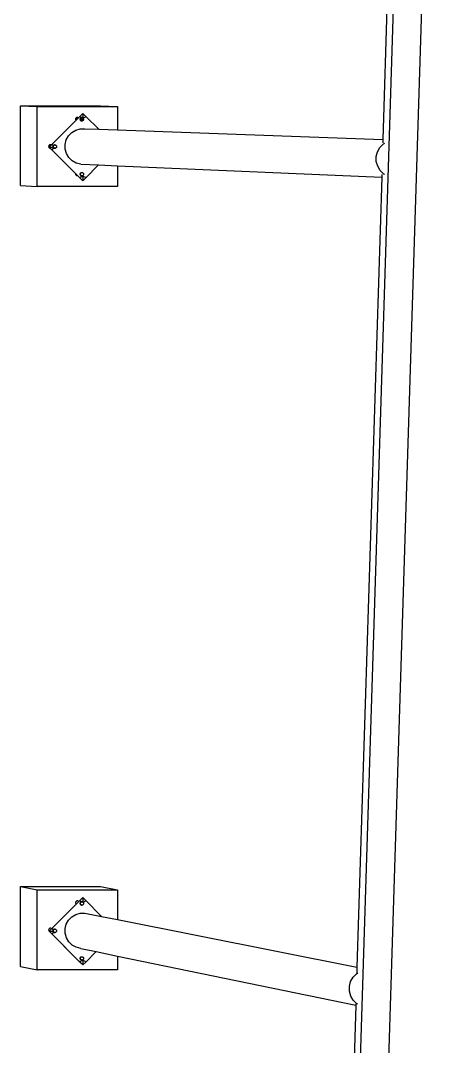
# Model space of a CAD drawing. Extents: x -1616 to 1629, y -1713 to 1708.
# Drawn here: x 1181.5 to 1287.1, y -271.9 to -15.7 of the extents above; entities that cross this region are included whole.
import ezdxf

# ---------------------------------------------------------------- set-up
doc = ezdxf.new("R2010")
doc.units = 0
doc.header["$MEASUREMENT"] = 0
doc.layers.get('0').update_dxf_attribs({"linetype": 'CONTINUOUS'})

msp = doc.modelspace()

# ---------------------------------------------------------------- linework, layer by layer
for p, q in [((1228.52, -1485.48), (1282.5, 240.58)), ((1247.49, -1100.59), (1287.07, 158.03)), ((1278.17, 154.02), (1271.94, -45.37)), ((1181.52, -36.97), (1201.46, -36.97)), ((1181.52, -56.91), (1181.52, -36.97)), ((1181.52, -36.97), (1185.66, -37.1)), ((1185.66, -37.1), (1205.68, -37.1)), ((1185.66, -57.11), (1185.66, -37.1)), ((1201.46, -36.97), (1205.68, -37.1)), ((1205.68, -37.1), (1205.68, -43)), ((1189.37, -46.53), (1195.36, -40.54)), ((1189.4, -46.53), (1195.37, -40.56)), ((1195.27, -40.16), (1195.25, -40.27)), ((1195.25, -40.27), (1195.27, -40.38)), ((1195.31, -40.06), (1195.27, -40.16)), ((1195.27, -40.38), (1195.31, -40.48)), ((1195.38, -39.98), (1195.31, -40.06)), ((1195.31, -40.48), (1195.36, -40.54)), ((1195.36, -40.54), (1195.94, -39.96)), ((1195.36, -40.54), (1195.37, -40.56)), ((1195.37, -40.56), (1195.96, -39.97)), ((1195.46, -39.91), (1195.38, -39.98)), ((1195.56, -39.87), (1195.46, -39.91)), ((1195.67, -39.85), (1195.56, -39.87)), ((1195.78, -39.87), (1195.67, -39.85)), ((1195.67, -39.85), (1196.03, -39.87)), ((1195.8, -39.88), (1195.78, -39.87)), ((1195.94, -39.96), (1195.9, -39.92)), ((1195.94, -39.96), (1196.03, -39.87)), ((1195.96, -39.97), (1195.94, -39.96)), ((1195.96, -39.97), (1196.06, -39.87)), ((1196.03, -39.87), (1196.3, -39.6)), ((1196.03, -39.87), (1196.06, -39.87)), ((1196.06, -39.87), (1196.32, -39.61)), ((1196.3, -39.6), (1197.04, -38.86)), ((1196.3, -39.6), (1196.32, -39.61)), ((1196.3, -39.6), (1196.33, -39.6)), ((1196.32, -39.61), (1196.33, -39.6)), ((1196.33, -39.6), (1197.06, -38.87)), ((1196.33, -39.6), (1196.55, -39.77)), ((1196.4, -40.2), (1196.38, -40.31)), ((1196.38, -40.31), (1196.4, -40.42)), ((1196.41, -40.21), (1196.39, -40.32)), ((1196.39, -40.32), (1196.41, -40.43)), ((1196.44, -40.1), (1196.4, -40.2)), ((1196.4, -40.42), (1196.44, -40.52)), ((1196.45, -40.11), (1196.41, -40.21)), ((1196.41, -40.32), (1196.42, -40.21)), ((1196.42, -40.42), (1196.41, -40.32)), ((1196.41, -40.43), (1196.45, -40.53)), ((1196.42, -40.21), (1196.46, -40.12)), ((1196.46, -40.52), (1196.42, -40.42)), ((1196.51, -40.01), (1196.44, -40.1)), ((1196.44, -40.52), (1196.51, -40.6)), ((1196.52, -40.02), (1196.45, -40.11)), ((1196.45, -40.53), (1196.51, -40.6)), ((1196.46, -40.12), (1196.53, -40.03)), ((1196.52, -40.59), (1196.46, -40.52)), ((1196.47, -40.32), (1196.48, -40.22)), ((1196.48, -40.42), (1196.47, -40.32)), ((1196.48, -40.22), (1196.52, -40.12)), ((1196.52, -40.52), (1196.48, -40.42)), ((1196.59, -39.95), (1196.51, -40.01)), ((1196.52, -40.59), (1196.51, -40.6)), ((1196.51, -40.6), (1196.51, -40.61)), ((1196.51, -40.61), (1196.52, -40.61)), ((1196.52, -40.12), (1196.56, -40.07)), ((1196.55, -40.56), (1196.52, -40.52)), ((1196.52, -40.59), (1196.55, -40.56)), ((1196.53, -40.6), (1196.52, -40.59)), ((1196.52, -40.61), (1196.6, -40.68)), ((1196.53, -40.03), (1196.61, -39.97)), ((1196.53, -40.03), (1196.56, -40.07)), ((1196.61, -40.67), (1196.53, -40.6)), ((1196.55, -39.77), (1196.8, -39.87)), ((1196.55, -40.56), (1196.8, -40.31)), ((1196.58, -40.6), (1196.55, -40.56)), ((1196.56, -40.07), (1196.58, -40.04)), ((1196.56, -40.07), (1196.8, -40.31)), ((1196.58, -40.04), (1196.67, -39.97)), ((1196.67, -40.67), (1196.58, -40.6)), ((1196.69, -39.91), (1196.59, -39.95)), ((1196.6, -40.68), (1196.7, -40.72)), ((1196.61, -39.97), (1196.71, -39.93)), ((1196.71, -40.71), (1196.61, -40.67)), ((1196.67, -39.97), (1196.76, -39.93)), ((1196.76, -40.71), (1196.67, -40.67)), ((1196.8, -39.89), (1196.69, -39.91)), ((1196.7, -40.72), (1196.81, -40.73)), ((1196.71, -39.93), (1196.81, -39.92)), ((1196.81, -40.72), (1196.71, -40.71)), ((1196.76, -39.93), (1196.85, -39.92)), ((1196.83, -40.72), (1196.76, -40.71)), ((1196.8, -39.87), (1197.07, -39.91)), ((1196.91, -39.91), (1196.8, -39.89)), ((1197.09, -40.6), (1196.8, -40.31)), ((1196.81, -39.92), (1196.87, -39.92)), ((1196.81, -39.92), (1196.85, -39.92)), ((1196.81, -40.72), (1196.81, -40.32)), ((1196.81, -40.72), (1196.87, -40.72)), ((1196.83, -40.72), (1196.81, -40.72)), ((1196.81, -40.73), (1196.92, -40.72)), ((1196.81, -40.72), (1196.81, -40.72)), ((1196.81, -40.73), (1196.81, -40.72)), ((1196.91, -40.71), (1196.83, -40.72)), ((1196.87, -40.72), (1196.83, -40.72)), ((1196.85, -39.92), (1196.91, -39.93)), ((1196.85, -39.92), (1196.87, -39.92)), ((1196.87, -39.92), (1196.97, -39.93)), ((1196.97, -40.71), (1196.87, -40.72)), ((1196.97, -39.93), (1196.91, -39.91)), ((1196.91, -39.93), (1197.01, -39.97)), ((1197.01, -40.67), (1196.91, -40.71)), ((1196.92, -40.72), (1197.02, -40.68)), ((1196.97, -39.93), (1197.07, -39.97)), ((1197.01, -39.95), (1196.97, -39.93)), ((1196.97, -39.93), (1196.97, -39.93)), ((1197.07, -40.67), (1196.97, -40.71)), ((1197.09, -40.01), (1197.01, -39.95)), ((1197.01, -39.97), (1197.09, -40.03)), ((1197.09, -40.6), (1197.01, -40.67)), ((1197.02, -40.68), (1197.1, -40.61)), ((1197.04, -38.86), (1197.06, -38.87)), ((1197.04, -38.86), (1197.07, -38.86)), ((1197.06, -38.87), (1197.07, -38.86)), ((1197.07, -38.86), (1197.81, -39.6)), ((1197.07, -38.86), (1197.07, -39.9)), ((1197.07, -39.91), (1197.34, -39.87)), ((1197.07, -39.97), (1197.15, -40.04)), ((1197.15, -40.6), (1197.07, -40.67)), ((1197.16, -40.1), (1197.09, -40.01)), ((1197.09, -40.03), (1197.16, -40.12)), ((1197.09, -40.6), (1197.16, -40.52)), ((1197.17, -40.11), (1197.1, -40.02)), ((1197.1, -40.61), (1197.17, -40.53)), ((1197.15, -40.04), (1197.22, -40.12)), ((1197.22, -40.52), (1197.15, -40.6)), ((1197.2, -40.2), (1197.16, -40.1)), ((1197.16, -40.12), (1197.2, -40.21)), ((1197.16, -40.52), (1197.2, -40.43)), ((1197.21, -40.21), (1197.17, -40.11)), ((1197.17, -40.53), (1197.21, -40.43)), ((1197.22, -40.31), (1197.2, -40.2)), ((1197.2, -40.21), (1197.21, -40.32)), ((1197.2, -40.42), (1197.22, -40.31)), ((1197.21, -40.32), (1197.2, -40.42)), ((1197.2, -40.42), (1197.2, -40.42)), ((1197.2, -40.43), (1197.2, -40.42)), ((1197.23, -40.32), (1197.21, -40.21)), ((1197.21, -40.43), (1197.23, -40.32)), ((1197.21, -40.43), (1197.21, -40.43)), ((1197.22, -40.12), (1197.26, -40.22)), ((1197.26, -40.42), (1197.22, -40.52)), ((1197.26, -40.22), (1197.27, -40.32)), ((1197.27, -40.32), (1197.26, -40.42)), ((1197.34, -39.87), (1197.6, -39.77)), ((1197.6, -39.77), (1197.81, -39.6)), ((1197.81, -39.6), (1201.05, -42.84)), ((1194.32, -43.64), (1195.32, -43.04)), ((1195.32, -43.04), (1196.44, -42.73)), ((1196.44, -42.73), (1197.6, -42.72)), ((1197.6, -42.72), (1201.05, -42.84)), ((1201.05, -42.84), (1205.68, -43)), ((1205.68, -43), (1271.94, -45.37)), ((1192.65, -46.61), (1192.94, -45.48)), ((1192.94, -45.48), (1193.51, -44.47)), ((1193.51, -44.47), (1194.32, -43.64)), ((1271.94, -45.37), (1271.92, -46.25)), ((1188.55, -47), (1188.53, -47.1)), ((1188.53, -47.1), (1188.55, -47.21)), ((1188.59, -46.9), (1188.55, -47)), ((1188.59, -47.31), (1188.55, -47.21)), ((1188.66, -46.81), (1188.59, -46.9)), ((1188.59, -47.31), (1188.66, -47.4)), ((1188.63, -47.27), (1189.16, -46.74)), ((1188.63, -47.27), (1188.66, -47.27)), ((1188.87, -47.51), (1188.63, -47.27)), ((1188.74, -46.74), (1188.66, -46.81)), ((1188.66, -47.27), (1189.17, -46.76)), ((1189.4, -48.01), (1188.66, -47.27)), ((1188.66, -47.27), (1189.67, -47.27)), ((1188.66, -47.4), (1188.74, -47.46)), ((1188.84, -46.7), (1188.74, -46.74)), ((1188.74, -47.46), (1188.84, -47.51)), ((1188.95, -46.69), (1188.84, -46.7)), ((1188.84, -47.51), (1188.87, -47.51)), ((1189.37, -48.01), (1188.87, -47.51)), ((1189.06, -46.7), (1188.95, -46.69)), ((1188.95, -46.69), (1189.2, -46.7)), ((1189.16, -46.74), (1189.06, -46.7)), ((1189.16, -46.74), (1189.2, -46.7)), ((1189.17, -46.76), (1189.16, -46.74)), ((1189.16, -46.74), (1189.16, -46.74)), ((1189.17, -46.76), (1189.23, -46.7)), ((1189.2, -46.7), (1189.37, -46.53)), ((1189.2, -46.7), (1189.23, -46.7)), ((1189.23, -46.7), (1189.39, -46.54)), ((1189.39, -46.54), (1189.37, -46.53)), ((1189.37, -46.53), (1189.4, -46.53)), ((1189.37, -48.01), (1189.4, -48.01)), ((1195.26, -53.9), (1189.37, -48.01)), ((1189.39, -46.54), (1189.4, -46.53)), ((1189.57, -46.74), (1189.4, -46.53)), ((1189.4, -48.01), (1189.57, -47.79)), ((1196.33, -54.94), (1189.4, -48.01)), ((1189.67, -47), (1189.57, -46.74)), ((1189.57, -47.79), (1189.67, -47.54)), ((1189.66, -47.04), (1189.64, -47.14)), ((1189.64, -47.14), (1189.66, -47.25)), ((1189.7, -46.94), (1189.66, -47.04)), ((1189.66, -47.15), (1189.67, -47.04)), ((1189.67, -47.25), (1189.66, -47.15)), ((1189.66, -47.25), (1189.67, -47.27)), ((1189.68, -47.03), (1189.67, -47)), ((1189.68, -47.03), (1189.67, -47.04)), ((1189.67, -47.25), (1189.67, -47.26)), ((1189.67, -47.25), (1189.7, -47.32)), ((1189.67, -47.26), (1189.7, -47.32)), ((1189.67, -47.27), (1189.68, -47.27)), ((1189.67, -47.27), (1189.7, -47.35)), ((1189.67, -47.54), (1189.7, -47.32)), ((1189.71, -46.94), (1189.68, -47.03)), ((1189.71, -47.27), (1189.68, -47.03)), ((1189.68, -47.27), (1189.68, -47.27)), ((1189.68, -47.27), (1189.7, -47.27)), ((1189.77, -46.85), (1189.7, -46.94)), ((1189.7, -47.32), (1189.71, -47.27)), ((1189.7, -47.32), (1189.71, -47.36)), ((1189.71, -47.35), (1189.7, -47.32)), ((1189.7, -47.32), (1189.7, -47.32)), ((1189.7, -47.35), (1189.76, -47.43)), ((1189.71, -46.94), (1189.78, -46.86)), ((1189.77, -47.42), (1189.71, -47.35)), ((1189.71, -47.36), (1189.78, -47.44)), ((1189.72, -47.15), (1189.73, -47.04)), ((1189.73, -47.25), (1189.72, -47.15)), ((1189.73, -47.04), (1189.77, -46.95)), ((1189.77, -47.35), (1189.73, -47.25)), ((1189.76, -47.43), (1189.77, -47.44)), ((1189.76, -47.43), (1189.76, -47.43)), ((1189.77, -46.95), (1189.81, -46.89)), ((1189.8, -47.39), (1189.77, -47.35)), ((1189.77, -47.42), (1189.8, -47.39)), ((1189.78, -47.43), (1189.77, -47.42)), ((1189.77, -47.44), (1189.85, -47.51)), ((1189.87, -46.79), (1189.78, -46.85)), ((1189.78, -46.86), (1189.86, -46.8)), ((1189.78, -46.85), (1189.78, -46.86)), ((1189.78, -46.86), (1189.81, -46.89)), ((1189.86, -47.49), (1189.78, -47.43)), ((1189.78, -47.44), (1189.87, -47.51)), ((1189.83, -47.43), (1189.8, -47.39)), ((1189.81, -46.89), (1189.83, -46.86)), ((1189.83, -46.86), (1189.92, -46.8)), ((1189.92, -47.5), (1189.83, -47.43)), ((1189.85, -47.51), (1189.95, -47.55)), ((1189.86, -46.8), (1189.96, -46.76)), ((1189.96, -47.53), (1189.86, -47.49)), ((1189.97, -46.75), (1189.87, -46.79)), ((1189.97, -47.55), (1189.87, -47.51)), ((1189.92, -46.8), (1190.01, -46.76)), ((1190.01, -47.54), (1189.92, -47.5)), ((1189.95, -47.55), (1189.96, -47.55)), ((1189.96, -46.76), (1190.06, -46.74)), ((1190.06, -47.55), (1189.96, -47.53)), ((1189.96, -47.55), (1190.06, -47.56)), ((1190.07, -46.73), (1189.97, -46.75)), ((1189.97, -47.55), (1190.07, -47.56)), ((1190.01, -46.76), (1190.1, -46.75)), ((1190.08, -47.54), (1190.01, -47.54)), ((1190.06, -46.74), (1190.12, -46.74)), ((1190.06, -46.74), (1190.1, -46.75)), ((1190.08, -47.54), (1190.06, -47.55)), ((1190.06, -47.55), (1190.06, -47.54)), ((1190.06, -47.55), (1190.12, -47.55)), ((1190.06, -47.55), (1190.06, -47.55)), ((1190.06, -47.56), (1190.17, -47.55)), ((1190.06, -47.56), (1190.06, -47.55)), ((1190.18, -46.75), (1190.07, -46.73)), ((1190.07, -47.56), (1190.18, -47.55)), ((1190.12, -47.55), (1190.08, -47.54)), ((1190.1, -46.75), (1190.12, -46.74)), ((1190.12, -46.74), (1190.21, -46.76)), ((1190.22, -47.54), (1190.12, -47.55)), ((1190.17, -47.55), (1190.18, -47.54)), ((1190.21, -46.76), (1190.18, -46.75)), ((1190.18, -47.55), (1190.22, -47.54)), ((1190.21, -46.76), (1190.22, -46.76)), ((1190.22, -46.76), (1190.32, -46.8)), ((1190.32, -47.5), (1190.22, -47.54)), ((1190.22, -47.54), (1190.22, -47.54)), ((1190.32, -46.8), (1190.4, -46.86)), ((1190.4, -47.43), (1190.32, -47.5)), ((1190.4, -46.86), (1190.47, -46.95)), ((1190.47, -47.35), (1190.4, -47.43)), ((1190.47, -46.95), (1190.51, -47.04)), ((1190.51, -47.25), (1190.47, -47.35)), ((1190.51, -47.04), (1190.52, -47.15)), ((1190.52, -47.15), (1190.51, -47.25)), ((1192.67, -47.77), (1192.65, -46.61)), ((1192.98, -48.89), (1192.67, -47.77)), ((1270.3, -49.64), (1270.6, -48.44)), ((1270.6, -48.44), (1271.21, -47.37)), ((1271.21, -47.37), (1272.07, -46.48)), ((1272.07, -46.48), (1272.43, -46.27)), ((1193.57, -49.89), (1192.98, -48.89)), ((1194.41, -50.7), (1193.57, -49.89)), ((1195.42, -51.27), (1194.41, -50.7)), ((1270.31, -50.88), (1270.3, -49.64)), ((1270.65, -52.07), (1270.31, -50.88)), ((1196.54, -51.56), (1195.42, -51.27)), ((1196.51, -53.74), (1196.44, -53.83)), ((1196.45, -53.83), (1196.52, -53.75)), ((1196.51, -53.84), (1196.57, -53.75)), ((1196.52, -53.75), (1196.6, -53.69)), ((1196.54, -51.56), (1201, -51.75)), ((1196.57, -53.75), (1196.66, -53.69)), ((1196.6, -53.69), (1196.7, -53.65)), ((1196.66, -53.69), (1196.75, -53.65)), ((1196.7, -53.65), (1196.8, -53.63)), ((1196.75, -53.65), (1196.84, -53.64)), ((1196.8, -53.63), (1196.84, -53.64)), ((1196.8, -53.63), (1196.86, -53.63)), ((1196.84, -53.64), (1196.86, -53.63)), ((1196.86, -53.63), (1196.96, -53.65)), ((1196.96, -53.65), (1197.06, -53.69)), ((1197.06, -53.69), (1197.14, -53.75)), ((1197.14, -53.75), (1197.21, -53.84)), ((1201, -51.75), (1197.81, -54.94)), ((1201, -51.75), (1205.68, -51.95)), ((1205.68, -51.95), (1205.68, -57.11)), ((1205.68, -51.95), (1271.65, -54.79)), ((1271.28, -53.14), (1270.65, -52.07)), ((1272.17, -54), (1271.28, -53.14)), ((1195.26, -53.9), (1195.25, -53.98)), ((1195.25, -53.98), (1195.27, -54.09)), ((1195.75, -54.39), (1195.26, -53.9)), ((1195.27, -54.09), (1195.31, -54.19)), ((1195.31, -54.19), (1195.38, -54.28)), ((1195.38, -54.28), (1195.46, -54.34)), ((1195.46, -54.34), (1195.56, -54.38)), ((1195.56, -54.38), (1195.67, -54.4)), ((1195.67, -54.4), (1195.75, -54.39)), ((1195.67, -54.4), (1195.77, -54.4)), ((1195.77, -54.4), (1195.75, -54.39)), ((1196.3, -54.94), (1195.77, -54.4)), ((1197.04, -55.68), (1196.3, -54.94)), ((1196.3, -54.94), (1196.33, -54.94)), ((1196.55, -54.77), (1196.33, -54.94)), ((1197.07, -55.68), (1196.33, -54.94)), ((1196.4, -53.93), (1196.38, -54.03)), ((1196.38, -54.03), (1196.4, -54.14)), ((1196.44, -53.83), (1196.4, -53.93)), ((1196.4, -54.03), (1196.41, -53.93)), ((1196.41, -54.14), (1196.4, -54.03)), ((1196.4, -54.14), (1196.44, -54.24)), ((1196.41, -53.93), (1196.45, -53.83)), ((1196.45, -54.24), (1196.41, -54.14)), ((1196.44, -54.24), (1196.51, -54.33)), ((1196.52, -54.32), (1196.45, -54.24)), ((1196.46, -54.04), (1196.47, -53.93)), ((1196.47, -54.14), (1196.46, -54.04)), ((1196.47, -53.93), (1196.51, -53.84)), ((1196.51, -54.24), (1196.47, -54.14)), ((1196.57, -54.32), (1196.51, -54.24)), ((1196.51, -54.33), (1196.59, -54.39)), ((1196.6, -54.38), (1196.52, -54.32)), ((1196.8, -54.67), (1196.55, -54.77)), ((1196.66, -54.39), (1196.57, -54.32)), ((1196.59, -54.39), (1196.69, -54.44)), ((1196.7, -54.42), (1196.6, -54.38)), ((1196.75, -54.43), (1196.66, -54.39)), ((1196.69, -54.44), (1196.8, -54.45)), ((1196.8, -54.44), (1196.7, -54.42)), ((1196.82, -54.43), (1196.75, -54.43)), ((1196.82, -54.43), (1196.8, -54.44)), ((1196.8, -54.44), (1196.8, -54.43)), ((1196.8, -54.44), (1196.86, -54.44)), ((1196.8, -54.45), (1196.91, -54.44)), ((1196.8, -54.45), (1196.8, -54.44)), ((1197.07, -54.63), (1196.8, -54.67)), ((1196.86, -54.44), (1196.82, -54.43)), ((1196.92, -54.43), (1196.86, -54.44)), ((1196.91, -54.44), (1196.92, -54.43)), ((1196.96, -54.43), (1196.92, -54.43)), ((1197.06, -54.39), (1196.96, -54.43)), ((1197.04, -55.68), (1197.07, -55.68)), ((1197.14, -54.32), (1197.06, -54.39)), ((1197.34, -54.67), (1197.07, -54.63)), ((1197.81, -54.94), (1197.07, -55.68)), ((1197.09, -54.36), (1197.09, -55.68)), ((1197.21, -54.24), (1197.14, -54.32)), ((1197.21, -53.84), (1197.25, -53.93)), ((1197.25, -54.14), (1197.21, -54.24)), ((1197.25, -53.93), (1197.26, -54.04)), ((1197.26, -54.04), (1197.25, -54.14)), ((1197.6, -54.77), (1197.34, -54.67)), ((1197.81, -54.94), (1197.6, -54.77)), ((1271.65, -54.79), (1265.49, -252.11)), ((1271.67, -54.12), (1271.65, -54.79)), ((1272.43, -54.15), (1272.17, -54)), ((1181.52, -56.91), (1185.66, -57.11)), ((1205.68, -57.11), (1185.66, -57.11)), ((1181.52, -231.97), (1201.46, -231.97)), ((1181.52, -251.91), (1181.52, -231.97)), ((1181.52, -231.97), (1185.66, -232.78)), ((1185.66, -232.78), (1205.68, -232.78)), ((1185.66, -252.79), (1185.66, -232.78)), ((1201.46, -231.97), (1205.68, -232.78)), ((1205.68, -232.78), (1205.68, -240.19)), ((1195.38, -235.66), (1195.31, -235.74)), ((1195.46, -235.59), (1195.38, -235.66)), ((1195.45, -236.31), (1196.14, -235.62)), ((1195.56, -235.55), (1195.46, -235.59)), ((1195.48, -236.32), (1196.17, -235.63)), ((1195.67, -235.54), (1195.56, -235.55)), ((1195.78, -235.55), (1195.67, -235.54)), ((1195.88, -235.59), (1195.78, -235.55)), ((1195.78, -235.55), (1196.14, -235.62)), ((1195.96, -235.66), (1195.88, -235.59)), ((1195.99, -235.7), (1195.96, -235.66)), ((1196.14, -235.62), (1196.3, -235.46)), ((1196.14, -235.62), (1196.17, -235.63)), ((1196.17, -235.63), (1196.32, -235.47)), ((1196.3, -235.46), (1197.04, -234.72)), ((1196.3, -235.46), (1196.32, -235.47)), ((1196.3, -235.46), (1196.33, -235.47)), ((1196.32, -235.47), (1196.33, -235.47)), ((1196.33, -235.47), (1197.06, -234.74)), ((1196.33, -235.47), (1196.55, -235.63)), ((1196.55, -235.63), (1196.8, -235.74)), ((1196.8, -235.74), (1197.07, -235.77)), ((1197.04, -234.72), (1197.06, -234.74)), ((1197.04, -234.72), (1197.07, -234.72)), ((1197.06, -234.74), (1197.07, -234.72)), ((1197.07, -234.72), (1197.81, -235.47)), ((1197.07, -234.72), (1197.07, -235.77)), ((1197.07, -235.77), (1197.34, -235.74)), ((1197.34, -235.74), (1197.6, -235.63)), ((1197.6, -235.63), (1197.81, -235.47)), ((1197.81, -235.47), (1201.76, -239.41)), ((1189.37, -242.39), (1195.45, -236.31)), ((1189.4, -242.39), (1195.48, -236.32)), ((1195.27, -235.84), (1195.25, -235.95)), ((1195.25, -235.95), (1195.27, -236.06)), ((1195.31, -235.74), (1195.27, -235.84)), ((1195.27, -236.06), (1195.31, -236.16)), ((1195.31, -236.16), (1195.38, -236.25)), ((1195.38, -236.25), (1195.45, -236.31)), ((1195.45, -236.31), (1195.46, -236.31)), ((1195.46, -236.31), (1195.48, -236.32)), ((1196.4, -236.07), (1196.38, -236.17)), ((1196.38, -236.17), (1196.4, -236.28)), ((1196.41, -236.08), (1196.39, -236.18)), ((1196.39, -236.18), (1196.41, -236.29)), ((1196.44, -235.97), (1196.4, -236.07)), ((1196.4, -236.28), (1196.44, -236.38)), ((1196.45, -235.98), (1196.41, -236.08)), ((1196.41, -236.18), (1196.42, -236.08)), ((1196.42, -236.29), (1196.41, -236.18)), ((1196.41, -236.29), (1196.45, -236.39)), ((1196.42, -236.08), (1196.46, -235.98)), ((1196.46, -236.39), (1196.42, -236.29)), ((1196.51, -235.88), (1196.44, -235.97)), ((1196.44, -236.38), (1196.51, -236.47)), ((1196.52, -235.89), (1196.45, -235.98)), ((1196.45, -236.39), (1196.51, -236.47)), ((1196.46, -235.98), (1196.53, -235.9)), ((1196.52, -236.46), (1196.46, -236.39)), ((1196.47, -236.2), (1196.48, -236.09)), ((1196.48, -236.3), (1196.47, -236.2)), ((1196.48, -236.09), (1196.52, -236)), ((1196.52, -236.4), (1196.48, -236.3)), ((1196.59, -235.81), (1196.51, -235.88)), ((1196.52, -236.46), (1196.51, -236.47)), ((1196.51, -236.47), (1196.51, -236.47)), ((1196.51, -236.47), (1196.52, -236.48)), ((1196.52, -236), (1196.56, -235.94)), ((1196.55, -236.43), (1196.52, -236.4)), ((1196.52, -236.46), (1196.55, -236.43)), ((1196.53, -236.47), (1196.52, -236.46)), ((1196.52, -236.48), (1196.6, -236.55)), ((1196.53, -235.9), (1196.61, -235.84)), ((1196.53, -235.9), (1196.56, -235.94)), ((1196.61, -236.53), (1196.53, -236.47)), ((1196.58, -236.48), (1196.55, -236.43)), ((1196.56, -235.94), (1196.58, -235.91)), ((1196.58, -235.91), (1196.67, -235.85)), ((1196.67, -236.54), (1196.58, -236.48)), ((1196.69, -235.77), (1196.59, -235.81)), ((1196.6, -236.55), (1196.7, -236.59)), ((1196.61, -235.84), (1196.71, -235.8)), ((1196.71, -236.57), (1196.61, -236.53)), ((1196.67, -235.85), (1196.76, -235.81)), ((1196.75, -236.58), (1196.67, -236.54)), ((1196.8, -235.76), (1196.69, -235.77)), ((1196.7, -236.59), (1196.81, -236.6)), ((1196.71, -235.8), (1196.81, -235.78)), ((1196.71, -236.57), (1196.76, -236.58)), ((1196.75, -236.58), (1196.71, -236.57)), ((1196.76, -236.58), (1196.75, -236.58)), ((1196.76, -235.81), (1196.87, -235.79)), ((1196.87, -236.6), (1196.76, -236.58)), ((1196.91, -235.77), (1196.8, -235.76)), ((1196.81, -235.78), (1196.91, -235.8)), ((1196.81, -236.6), (1196.81, -236.59)), ((1196.81, -236.6), (1196.85, -236.6)), ((1196.87, -235.79), (1196.93, -235.8)), ((1196.97, -236.58), (1196.87, -236.6)), ((1197.01, -235.81), (1196.91, -235.77)), ((1196.91, -235.8), (1196.93, -235.8)), ((1196.91, -235.8), (1196.97, -235.81)), ((1196.93, -235.8), (1196.97, -235.81)), ((1196.97, -235.81), (1197.03, -235.83)), ((1197.07, -236.54), (1196.97, -236.58)), ((1197.03, -235.83), (1197.01, -235.81)), ((1197.03, -235.83), (1197.07, -235.85)), ((1197.07, -235.85), (1197.15, -235.91)), ((1197.15, -236.48), (1197.07, -236.54)), ((1197.15, -235.91), (1197.22, -236)), ((1197.22, -236.4), (1197.15, -236.48)), ((1197.22, -236), (1197.26, -236.09)), ((1197.26, -236.3), (1197.22, -236.4)), ((1197.26, -236.09), (1197.27, -236.2)), ((1197.27, -236.2), (1197.26, -236.3)), ((1192.94, -241.35), (1193.51, -240.34)), ((1193.51, -240.34), (1194.32, -239.51)), ((1194.32, -239.51), (1195.32, -238.91)), ((1195.32, -238.91), (1196.44, -238.6)), ((1196.44, -238.6), (1197.6, -238.58)), ((1197.6, -238.58), (1201.76, -239.41)), ((1201.76, -239.41), (1205.68, -240.19)), ((1205.68, -240.19), (1265.49, -252.11)), ((1188.55, -242.68), (1188.53, -242.79)), ((1188.53, -242.79), (1188.55, -242.89)), ((1188.59, -242.58), (1188.55, -242.68)), ((1188.55, -242.89), (1188.59, -242.99)), ((1188.66, -242.49), (1188.59, -242.58)), ((1188.59, -242.99), (1188.66, -243.08)), ((1188.63, -243.13), (1188.67, -243.09)), ((1189.37, -243.87), (1188.63, -243.13)), ((1188.63, -243.13), (1188.66, -243.14)), ((1188.74, -242.43), (1188.66, -242.49)), ((1188.66, -243.08), (1188.67, -243.09)), ((1188.66, -243.14), (1188.69, -243.11)), ((1189.4, -243.88), (1188.66, -243.14)), ((1188.66, -243.14), (1189.67, -243.14)), ((1188.67, -243.09), (1189.25, -242.51)), ((1188.67, -243.09), (1188.69, -243.11)), ((1188.69, -243.11), (1189.27, -242.53)), ((1188.84, -242.38), (1188.74, -242.43)), ((1188.95, -242.37), (1188.84, -242.38)), ((1189.06, -242.38), (1188.95, -242.37)), ((1189.16, -242.43), (1189.06, -242.38)), ((1189.06, -242.38), (1189.32, -242.44)), ((1189.24, -242.49), (1189.16, -242.43)), ((1189.25, -242.51), (1189.24, -242.49)), ((1189.25, -242.51), (1189.32, -242.44)), ((1189.27, -242.53), (1189.25, -242.51)), ((1189.27, -242.53), (1189.35, -242.44)), ((1189.32, -242.44), (1189.37, -242.39)), ((1189.32, -242.44), (1189.35, -242.44)), ((1189.35, -242.44), (1189.39, -242.41)), ((1189.39, -242.41), (1189.37, -242.39)), ((1189.37, -242.39), (1189.4, -242.39)), ((1189.39, -242.41), (1189.4, -242.39)), ((1189.57, -242.61), (1189.4, -242.39)), ((1189.67, -242.86), (1189.57, -242.61)), ((1189.57, -243.66), (1189.67, -243.41)), ((1189.66, -242.9), (1189.64, -243.01)), ((1189.64, -243.01), (1189.66, -243.12)), ((1189.7, -242.8), (1189.66, -242.9)), ((1189.66, -243.02), (1189.67, -242.91)), ((1189.67, -243.12), (1189.66, -243.02)), ((1189.66, -243.12), (1189.67, -243.14)), ((1189.68, -242.9), (1189.67, -242.86)), ((1189.68, -242.9), (1189.67, -242.91)), ((1189.67, -243.12), (1189.67, -243.12)), ((1189.67, -243.12), (1189.7, -243.19)), ((1189.67, -243.12), (1189.7, -243.19)), ((1189.67, -243.14), (1189.68, -243.14)), ((1189.67, -243.14), (1189.7, -243.22)), ((1189.67, -243.41), (1189.7, -243.19)), ((1189.71, -242.81), (1189.68, -242.9)), ((1189.71, -243.14), (1189.68, -242.9)), ((1189.68, -243.14), (1189.68, -243.14)), ((1189.68, -243.14), (1189.7, -243.14)), ((1189.77, -242.72), (1189.7, -242.8)), ((1189.7, -243.19), (1189.71, -243.14)), ((1189.7, -243.19), (1189.71, -243.22)), ((1189.71, -243.21), (1189.7, -243.19)), ((1189.7, -243.19), (1189.7, -243.19)), ((1189.7, -243.22), (1189.76, -243.29)), ((1189.71, -242.81), (1189.78, -242.73)), ((1189.77, -243.28), (1189.71, -243.21)), ((1189.71, -243.22), (1189.78, -243.31)), ((1189.72, -243.02), (1189.73, -242.92)), ((1189.73, -243.13), (1189.72, -243.02)), ((1189.73, -242.92), (1189.77, -242.82)), ((1189.77, -243.22), (1189.73, -243.13)), ((1189.76, -243.29), (1189.76, -243.3)), ((1189.76, -243.3), (1189.77, -243.31)), ((1189.77, -242.82), (1189.81, -242.77)), ((1189.8, -243.26), (1189.77, -243.22)), ((1189.77, -243.28), (1189.8, -243.26)), ((1189.78, -243.3), (1189.77, -243.28)), ((1189.77, -243.31), (1189.85, -243.37)), ((1189.87, -242.65), (1189.78, -242.72)), ((1189.78, -242.73), (1189.86, -242.66)), ((1189.78, -242.72), (1189.78, -242.73)), ((1189.78, -242.73), (1189.81, -242.77)), ((1189.86, -243.36), (1189.78, -243.3)), ((1189.78, -243.31), (1189.87, -243.38)), ((1189.83, -243.31), (1189.8, -243.26)), ((1189.81, -242.77), (1189.83, -242.74)), ((1189.83, -242.74), (1189.92, -242.68)), ((1189.92, -243.37), (1189.83, -243.31)), ((1189.85, -243.37), (1189.95, -243.41)), ((1189.86, -242.66), (1189.96, -242.62)), ((1189.96, -243.4), (1189.86, -243.36)), ((1189.97, -242.61), (1189.87, -242.65)), ((1189.97, -243.42), (1189.87, -243.38)), ((1189.92, -242.68), (1190.01, -242.64)), ((1190, -243.41), (1189.92, -243.37)), ((1189.95, -243.41), (1189.96, -243.41)), ((1189.96, -242.62), (1190.06, -242.61)), ((1189.96, -243.4), (1190.01, -243.41)), ((1190, -243.41), (1189.96, -243.4)), ((1189.96, -243.41), (1190.06, -243.43)), ((1190.07, -242.6), (1189.97, -242.61)), ((1189.97, -243.42), (1190.07, -243.43)), ((1190.01, -243.41), (1190, -243.41)), ((1190.01, -242.64), (1190.12, -242.62)), ((1190.12, -243.43), (1190.01, -243.41)), ((1190.06, -242.61), (1190.16, -242.62)), ((1190.06, -243.43), (1190.1, -243.42)), ((1190.06, -243.43), (1190.06, -243.42)), ((1190.18, -242.61), (1190.07, -242.6)), ((1190.07, -243.43), (1190.12, -243.43)), ((1190.12, -242.62), (1190.18, -242.63)), ((1190.12, -243.43), (1190.18, -243.42)), ((1190.16, -242.62), (1190.18, -242.63)), ((1190.16, -242.62), (1190.22, -242.64)), ((1190.28, -242.65), (1190.18, -242.61)), ((1190.18, -242.63), (1190.22, -242.64)), ((1190.22, -243.41), (1190.18, -243.42)), ((1190.22, -242.64), (1190.3, -242.67)), ((1190.32, -243.37), (1190.22, -243.41)), ((1190.3, -242.67), (1190.28, -242.65)), ((1190.3, -242.67), (1190.32, -242.68)), ((1190.32, -242.68), (1190.4, -242.74)), ((1190.4, -243.31), (1190.32, -243.37)), ((1190.4, -242.74), (1190.47, -242.82)), ((1190.47, -243.22), (1190.4, -243.31)), ((1190.47, -242.82), (1190.51, -242.92)), ((1190.51, -243.13), (1190.47, -243.22)), ((1190.51, -242.92), (1190.52, -243.02)), ((1190.52, -243.02), (1190.51, -243.13)), ((1192.65, -242.48), (1192.94, -241.35)), ((1192.67, -243.64), (1192.65, -242.48)), ((1189.37, -243.87), (1189.4, -243.88)), ((1195.27, -249.77), (1189.37, -243.87)), ((1189.4, -243.88), (1189.57, -243.66)), ((1196.33, -250.81), (1189.4, -243.88)), ((1192.98, -244.76), (1192.67, -243.64)), ((1193.57, -245.76), (1192.98, -244.76)), ((1194.41, -246.57), (1193.57, -245.76)), ((1195.42, -247.14), (1194.41, -246.57)), ((1196.54, -247.42), (1195.42, -247.14)), ((1196.54, -247.42), (1200.4, -248.22)), ((1200.4, -248.22), (1197.81, -250.81)), ((1200.4, -248.22), (1205.68, -249.31)), ((1195.27, -249.77), (1195.31, -249.87)), ((1195.27, -249.77), (1195.27, -249.77)), ((1195.57, -250.07), (1195.27, -249.77)), ((1195.31, -249.87), (1195.38, -249.96)), ((1195.38, -249.96), (1195.46, -250.03)), ((1195.46, -250.03), (1195.56, -250.07)), ((1195.56, -250.07), (1195.57, -250.07)), ((1196.3, -250.8), (1195.57, -250.07)), ((1197.04, -251.54), (1196.3, -250.8)), ((1196.3, -250.8), (1196.33, -250.81)), ((1196.55, -250.64), (1196.33, -250.81)), ((1197.07, -251.55), (1196.33, -250.81)), ((1196.4, -249.79), (1196.38, -249.9)), ((1196.38, -249.9), (1196.4, -250.01)), ((1196.44, -249.69), (1196.4, -249.79)), ((1196.4, -249.9), (1196.41, -249.8)), ((1196.41, -250.01), (1196.4, -249.9)), ((1196.4, -250.01), (1196.44, -250.11)), ((1196.41, -249.8), (1196.45, -249.7)), ((1196.45, -250.1), (1196.41, -250.01)), ((1196.51, -249.61), (1196.44, -249.69)), ((1196.44, -250.11), (1196.51, -250.2)), ((1196.45, -249.7), (1196.52, -249.62)), ((1196.52, -250.19), (1196.45, -250.1)), ((1196.46, -249.91), (1196.47, -249.81)), ((1196.47, -250.02), (1196.46, -249.91)), ((1196.47, -249.81), (1196.51, -249.71)), ((1196.51, -250.11), (1196.47, -250.02)), ((1196.51, -249.71), (1196.57, -249.63)), ((1196.57, -250.2), (1196.51, -250.11)), ((1196.51, -250.2), (1196.59, -250.26)), ((1196.52, -249.62), (1196.6, -249.55)), ((1196.6, -250.25), (1196.52, -250.19)), ((1196.8, -250.53), (1196.55, -250.64)), ((1196.57, -249.63), (1196.66, -249.57)), ((1196.66, -250.26), (1196.57, -250.2)), ((1196.59, -250.26), (1196.69, -250.3)), ((1196.6, -249.55), (1196.7, -249.51)), ((1196.7, -250.29), (1196.6, -250.25)), ((1196.66, -249.57), (1196.75, -249.53)), ((1196.74, -250.3), (1196.66, -250.26)), ((1196.69, -250.3), (1196.8, -250.32)), ((1196.7, -249.51), (1196.8, -249.5)), ((1196.7, -250.29), (1196.75, -250.3)), ((1196.74, -250.3), (1196.7, -250.29)), ((1196.75, -250.3), (1196.74, -250.3)), ((1196.75, -249.53), (1196.86, -249.51)), ((1196.84, -250.31), (1196.75, -250.3)), ((1196.8, -249.5), (1196.9, -249.51)), ((1196.8, -250.32), (1196.84, -250.31)), ((1196.8, -250.32), (1196.8, -250.31)), ((1197.07, -250.5), (1196.8, -250.53)), ((1196.86, -250.32), (1196.84, -250.31)), ((1196.86, -249.51), (1196.92, -249.52)), ((1196.96, -250.3), (1196.86, -250.32)), ((1196.9, -249.51), (1196.92, -249.52)), ((1196.9, -249.51), (1196.96, -249.53)), ((1196.92, -249.52), (1196.96, -249.53)), ((1196.96, -249.53), (1197.06, -249.57)), ((1197.06, -250.26), (1196.96, -250.3)), ((1197.06, -249.57), (1197.14, -249.63)), ((1197.14, -250.2), (1197.06, -250.26)), ((1197.34, -250.53), (1197.07, -250.5)), ((1197.81, -250.81), (1197.07, -251.55)), ((1197.09, -250.23), (1197.09, -251.55)), ((1197.14, -249.63), (1197.21, -249.71)), ((1197.21, -250.11), (1197.14, -250.2)), ((1197.21, -249.71), (1197.25, -249.81)), ((1197.25, -250.02), (1197.21, -250.11)), ((1197.25, -249.81), (1197.26, -249.91)), ((1197.26, -249.91), (1197.25, -250.02)), ((1197.6, -250.64), (1197.34, -250.53)), ((1197.81, -250.81), (1197.6, -250.64)), ((1205.68, -249.31), (1205.68, -252.79)), ((1205.68, -249.31), (1265.19, -261.62)), ((1181.52, -251.91), (1185.66, -252.79)), ((1205.68, -252.79), (1185.66, -252.79)), ((1197.04, -251.54), (1197.07, -251.55)), ((1265.36, -253.75), (1265.71, -253.54)), ((1265.49, -252.11), (1265.44, -253.49)), ((1263.59, -256.9), (1263.89, -255.71)), ((1263.89, -255.71), (1264.5, -254.63)), ((1264.5, -254.63), (1265.36, -253.75)), ((1263.61, -258.13), (1263.59, -256.9)), ((1263.94, -259.32), (1263.61, -258.13)), ((1264.57, -260.37), (1263.94, -259.32)), ((1265.45, -261.23), (1264.57, -260.37)), ((1265.2, -261.28), (1265.19, -261.62)), ((1265.71, -261.38), (1265.45, -261.23)), ((1265.19, -261.62), (1259.1, -456.63))]:
    msp.add_line(p, q)

doc.saveas('drawing.dxf')
